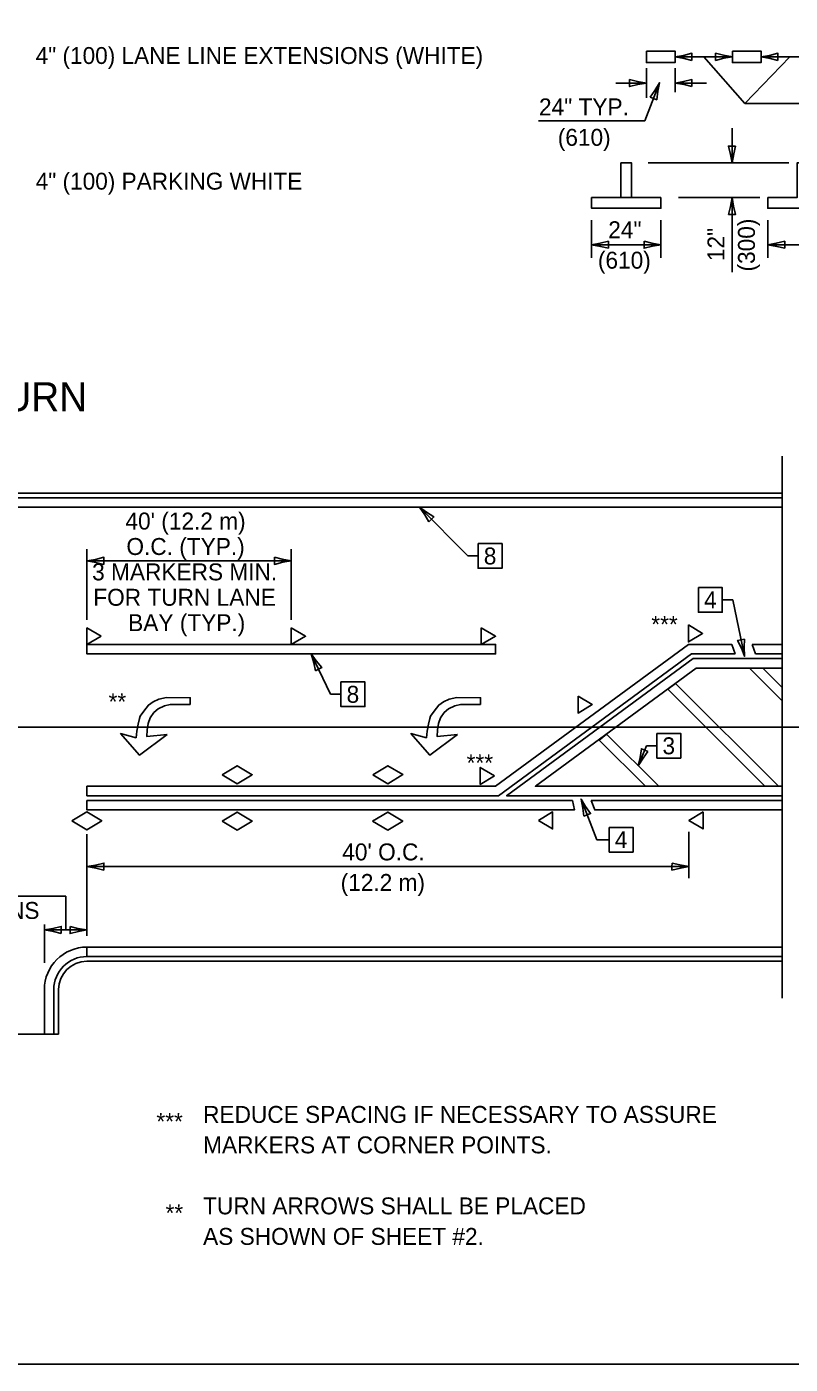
# Model space of a CAD drawing. Extents: x 2261432 to 2263976, y -3124040 to -3123640.
# Drawn here: x 2261777.8 to 2261904.3, y -3124039.7 to -3123818 of the extents above; entities that cross this region are included whole.
import ezdxf

# ---------------------------------------------------------------- set-up
doc = ezdxf.new("R2010")
doc.units = 0
for name, color, linetype in [('Default', 7, 'Continuous'), ('RD_Pr_Roadway_Dimensions', 7, 'Continuous'), ('RD_Pr_Roadway_Items', 7, 'Continuous'), ('RD_Pr_Roadway_Notes', 7, 'Continuous')]:
    doc.layers.add(name, color=color, linetype=linetype)

msp = doc.modelspace()

# ---------------------------------------------------------------- linework, layer by layer
at = {"layer": 'Default'}
msp.add_lwpolyline([(2261455.82, -3124039.7), (2262085.82, -3124039.7), (2262085.82, -3123639.7), (2261455.82, -3123639.7)], close=True, dxfattribs=at)
at = {"layer": 'RD_Pr_Roadway_Dimensions'}
for p, q in [((2261885.22, -3123822.97), (2261894.72, -3123822.97)), ((2261896.77, -3123830.72), (2261889.97, -3123822.97)), ((2261896.77, -3123830.72), (2261904.22, -3123822.97)), ((2261899.47, -3123822.97), (2261908.98, -3123822.97)), ((2261880.47, -3123829.77), (2261880.47, -3123824.87)), ((2261885.22, -3123828.82), (2261885.22, -3123824.87)), ((2261875.42, -3123827.32), (2261880.47, -3123827.32)), ((2261880.23, -3123833.58), (2261882.64, -3123827.28)), ((2261885.22, -3123827.32), (2261890.43, -3123827.32)), ((2261896.77, -3123830.72), (2261925.93, -3123830.72)), ((2261862.59, -3123833.58), (2261880.23, -3123833.58)), ((2261894.66, -3123834.81), (2261894.66, -3123840.56)), ((2261880.77, -3123840.56), (2261904.06, -3123840.56)), ((2261885.81, -3123846.31), (2261899.26, -3123846.31)), ((2261894.66, -3123858.67), (2261894.66, -3123846.31)), ((2261871.38, -3123850.05), (2261871.38, -3123856.3)), ((2261882.88, -3123850.05), (2261882.88, -3123856.3)), ((2261900.58, -3123850.05), (2261900.58, -3123856.3)), ((2261871.38, -3123854.13), (2261882.88, -3123854.13)), ((2261900.58, -3123854.13), (2261907.22, -3123854.13)), ((2261787.76, -3123916.29), (2261787.76, -3123904.61)), ((2261821.62, -3123916.29), (2261821.62, -3123904.61)), ((2261821.62, -3123906.53), (2261787.76, -3123906.53)), ((2261787.76, -3123968.71), (2261787.76, -3123951.85)), ((2261887.5, -3123959.15), (2261887.5, -3123951.43)), ((2261787.76, -3123957.2), (2261887.5, -3123957.2)), ((2261732.25, -3123962.09), (2261784.24, -3123962.09)), ((2261784.24, -3123967.71), (2261784.24, -3123962.09)), ((2261780.71, -3123973.17), (2261780.71, -3123966.79)), ((2261780.71, -3123967.71), (2261787.76, -3123967.71))]:
    msp.add_line(p, q, dxfattribs=at)
for points in [[(2261888.02, -3123823.56), (2261888.02, -3123822.97), (2261888.02, -3123822.39), (2261886.62, -3123822.73), (2261885.22, -3123822.97), (2261886.72, -3123823.24)], [(2261891.93, -3123822.39), (2261891.92, -3123822.97), (2261891.92, -3123823.56), (2261893.32, -3123823.22), (2261894.72, -3123822.97), (2261893.23, -3123822.7)], [(2261902.27, -3123823.56), (2261902.27, -3123822.97), (2261902.27, -3123822.39), (2261900.87, -3123822.73), (2261899.47, -3123822.97), (2261900.97, -3123823.24)], [(2261877.67, -3123826.74), (2261877.67, -3123827.32), (2261877.67, -3123827.91), (2261879.07, -3123827.57), (2261880.47, -3123827.32), (2261878.98, -3123827.05)], [(2261881.09, -3123829.68), (2261881.64, -3123829.89), (2261882.18, -3123830.1), (2261882.36, -3123828.67), (2261882.64, -3123827.28), (2261881.85, -3123828.57)], [(2261888.02, -3123827.91), (2261888.02, -3123827.32), (2261888.02, -3123826.74), (2261886.62, -3123827.08), (2261885.22, -3123827.32), (2261886.72, -3123827.59)], [(2261895.24, -3123837.76), (2261894.66, -3123837.76), (2261894.07, -3123837.76), (2261894.41, -3123839.16), (2261894.66, -3123840.56), (2261894.93, -3123839.07)], [(2261894.07, -3123849.11), (2261894.66, -3123849.11), (2261895.24, -3123849.11), (2261894.9, -3123847.71), (2261894.66, -3123846.31), (2261894.38, -3123847.8)], [(2261874.18, -3123854.72), (2261874.18, -3123854.13), (2261874.18, -3123853.55), (2261872.78, -3123853.89), (2261871.38, -3123854.13), (2261872.87, -3123854.41)], [(2261880.08, -3123853.55), (2261880.08, -3123854.13), (2261880.08, -3123854.72), (2261881.48, -3123854.38), (2261882.88, -3123854.13), (2261881.39, -3123853.86)], [(2261903.38, -3123854.72), (2261903.38, -3123854.13), (2261903.38, -3123853.55), (2261901.98, -3123853.89), (2261900.58, -3123854.13), (2261902.07, -3123854.41)], [(2261790.56, -3123907.11), (2261790.56, -3123906.53), (2261790.56, -3123905.94), (2261789.16, -3123906.29), (2261787.76, -3123906.53), (2261789.26, -3123906.8)], [(2261818.82, -3123905.94), (2261818.82, -3123906.53), (2261818.82, -3123907.11), (2261820.22, -3123906.77), (2261821.62, -3123906.53), (2261820.12, -3123906.26)], [(2261790.56, -3123957.78), (2261790.56, -3123957.2), (2261790.56, -3123956.61), (2261789.16, -3123956.95), (2261787.76, -3123957.2), (2261789.26, -3123957.47)], [(2261884.71, -3123956.61), (2261884.7, -3123957.2), (2261884.7, -3123957.78), (2261886.1, -3123957.44), (2261887.5, -3123957.2), (2261886.01, -3123956.92)], [(2261783.51, -3123968.3), (2261783.51, -3123967.71), (2261783.51, -3123967.13), (2261782.11, -3123967.47), (2261780.71, -3123967.71), (2261782.2, -3123967.99)], [(2261784.97, -3123967.13), (2261784.96, -3123967.71), (2261784.96, -3123968.3), (2261786.36, -3123967.96), (2261787.76, -3123967.71), (2261786.27, -3123967.44)]]:
    msp.add_lwpolyline(points, close=True, dxfattribs=at)
at = {"layer": 'RD_Pr_Roadway_Items'}
for p, q in [((2261642.3, -3123895.3), (2261902.98, -3123895.3)), ((2261855.47, -3123919.01), (2261855.47, -3123919.04)), ((2261855.47, -3123919.01), (2261855.47, -3123919.04)), ((2261855.47, -3123943.89), (2261887.42, -3123920.38)), ((2261855.47, -3123943.89), (2261887.42, -3123920.38)), ((2261894.61, -3123920.38), (2261895.15, -3123921.95)), ((2261898.57, -3123921.95), (2261897.99, -3123920.38)), ((2261887.94, -3123921.95), (2261855.98, -3123945.46)), ((2261887.94, -3123921.95), (2261855.98, -3123945.46)), ((2261464.79, -3123934.1), (2262018.34, -3123934.1)), ((2261882.53, -3123943.89), (2261873.86, -3123935.23)), ((2261787.76, -3123970.54), (2261787.76, -3123972.11)), ((2261787.76, -3123972.89), (2261902.98, -3123972.89)), ((2261780.71, -3123985), (2261780.71, -3123977.6)), ((2261782.28, -3123977.6), (2261782.28, -3123985)), ((2261783.06, -3123977.6), (2261783.06, -3123985)), ((2261733.68, -3123985), (2261783.06, -3123985)), ((2261782.28, -3123985), (2261780.71, -3123985))]:
    msp.add_line(p, q, dxfattribs=at)
for points in [[(2261880.47, -3123822.02), (2261885.22, -3123822.02), (2261885.22, -3123823.92), (2261880.47, -3123823.92)], [(2261894.72, -3123822.02), (2261899.48, -3123822.02), (2261899.48, -3123823.92), (2261894.72, -3123823.92)], [(2261876.24, -3123840.56), (2261878.02, -3123840.56), (2261878.02, -3123846.31), (2261876.24, -3123846.31)], [(2261900.58, -3123846.31), (2261900.58, -3123848.08), (2261907.22, -3123848.08), (2261907.22, -3123840.56), (2261905.44, -3123840.56), (2261905.44, -3123846.31)], [(2261882.88, -3123846.31), (2261871.38, -3123846.31), (2261871.38, -3123848.08), (2261882.88, -3123848.08)], [(2261678.43, -3123896.09), (2261902.98, -3123896.09), (2261902.98, -3123897.65), (2261678.43, -3123897.65)], [(2261790.14, -3123919.01), (2261787.76, -3123917.63), (2261787.76, -3123920.38)], [(2261821.62, -3123917.63), (2261823.99, -3123919.01), (2261821.62, -3123920.38)], [(2261853.09, -3123917.63), (2261855.47, -3123919.01), (2261853.09, -3123920.38)], [(2261887.42, -3123917.13), (2261887.42, -3123919.95), (2261889.77, -3123918.55)], [(2261887.42, -3123917.13), (2261887.42, -3123919.95), (2261889.77, -3123918.55)], [(2261787.76, -3123920.38), (2261855.47, -3123920.38), (2261855.47, -3123921.95), (2261787.76, -3123921.95)], [(2261902.98, -3123922.73), (2261888.19, -3123922.73), (2261857.3, -3123945.46), (2261902.98, -3123945.46), (2261902.98, -3123943.89), (2261862.08, -3123943.89), (2261888.71, -3123924.3), (2261902.98, -3123924.3)], [(2261897.55, -3123924.3), (2261899.77, -3123924.3), (2261902.98, -3123927.51), (2261902.98, -3123929.73)], [(2261884, -3123927.77), (2261885.28, -3123926.83), (2261902.34, -3123943.89), (2261900.12, -3123943.89)], [(2261801.06, -3123935.33), (2261796.45, -3123938.71), (2261793.33, -3123935.17), (2261795.91, -3123935.85), (2261796.04, -3123934.74), (2261796.24, -3123933.62), (2261796.47, -3123932.68), (2261796.59, -3123932.29), (2261797.18, -3123931.44), (2261797.96, -3123930.43), (2261798.72, -3123929.88), (2261799.65, -3123929.45), (2261800.92, -3123929.2), (2261804.87, -3123929.21), (2261804.84, -3123930.31), (2261801.53, -3123930.36), (2261800.59, -3123930.55), (2261799.54, -3123931.07), (2261798.84, -3123931.67), (2261798.22, -3123932.54), (2261797.88, -3123933.47), (2261797.72, -3123934.54), (2261797.71, -3123935.65)], [(2261849.17, -3123935.33), (2261844.56, -3123938.71), (2261841.44, -3123935.17), (2261844.02, -3123935.85), (2261844.15, -3123934.74), (2261844.35, -3123933.62), (2261844.58, -3123932.68), (2261844.7, -3123932.29), (2261845.29, -3123931.44), (2261846.07, -3123930.43), (2261846.83, -3123929.88), (2261847.76, -3123929.45), (2261849.03, -3123929.2), (2261852.98, -3123929.21), (2261852.95, -3123930.31), (2261849.64, -3123930.36), (2261848.7, -3123930.55), (2261847.65, -3123931.07), (2261846.95, -3123931.67), (2261846.33, -3123932.54), (2261845.99, -3123933.47), (2261845.83, -3123934.54), (2261845.82, -3123935.65)], [(2261869.15, -3123928.94), (2261869.15, -3123931.76), (2261871.5, -3123930.35)], [(2261872.66, -3123936.25), (2261873.86, -3123935.23), (2261882.53, -3123943.89), (2261880.3, -3123943.89)], [(2261810.16, -3123941.98), (2261812.67, -3123940.49), (2261815.16, -3123941.98), (2261812.68, -3123943.48)], [(2261835.11, -3123941.97), (2261837.63, -3123940.48), (2261840.11, -3123941.96), (2261837.63, -3123943.47)], [(2261855.29, -3123942.17), (2261852.93, -3123940.76), (2261852.93, -3123943.58)], [(2261785.23, -3123949.62), (2261787.74, -3123948.13), (2261790.22, -3123949.61), (2261787.74, -3123951.12)], [(2261810.16, -3123949.65), (2261812.67, -3123948.16), (2261815.16, -3123949.65), (2261812.68, -3123951.15)], [(2261835.1, -3123949.65), (2261837.61, -3123948.16), (2261840.09, -3123949.65), (2261837.61, -3123951.15)], [(2261862.57, -3123949.54), (2261864.92, -3123948.13), (2261864.92, -3123950.95)], [(2261889.85, -3123948.13), (2261889.85, -3123950.95), (2261887.5, -3123949.54)], [(2261787.76, -3123972.11), (2261902.98, -3123972.11), (2261902.98, -3123970.54), (2261787.76, -3123970.54)]]:
    msp.add_lwpolyline(points, close=True, dxfattribs=at)
for points in [[(2261895.15, -3123921.95), (2261887.94, -3123921.95), (2261855.98, -3123945.46), (2261787.76, -3123945.46), (2261787.76, -3123943.89), (2261855.47, -3123943.89), (2261887.42, -3123920.38), (2261894.61, -3123920.38)], [(2261897.99, -3123920.38), (2261902.98, -3123920.38), (2261902.98, -3123921.95), (2261898.62, -3123921.95), (2261898.57, -3123921.95)], [(2261868.21, -3123946.25), (2261787.76, -3123946.25), (2261787.76, -3123947.81), (2261868.21, -3123947.81)], [(2261868.21, -3123947.81), (2261868.56, -3123947.79), (2261868.21, -3123946.25)], [(2261871.29, -3123946.25), (2261871.91, -3123947.81), (2261872.11, -3123947.81)], [(2261872.11, -3123947.81), (2261872.8, -3123947.81), (2261902.98, -3123947.81), (2261902.98, -3123946.25), (2261871.29, -3123946.25)]]:
    msp.add_lwpolyline(points, dxfattribs=at)
for radius in [7.05, 5.49, 4.7]:
    msp.add_arc((2261787.76, -3123977.6), radius, 90, 180, dxfattribs=at)
at = {"layer": 'RD_Pr_Roadway_Notes'}
for p, q in [((2261902.98, -3123889.16), (2261902.98, -3123979.03)), ((2261850.87, -3123905.71), (2261842.87, -3123897.65)), ((2261850.87, -3123905.71), (2261852.59, -3123905.71)), ((2261894.77, -3123913), (2261893.04, -3123913)), ((2261896.73, -3123922.34), (2261894.77, -3123913)), ((2261828.13, -3123928.64), (2261824.94, -3123921.95)), ((2261828.13, -3123928.64), (2261829.86, -3123928.64)), ((2261879.12, -3123940.49), (2261880.48, -3123937.18)), ((2261880.48, -3123937.18), (2261882.21, -3123937.18)), ((2261872.27, -3123952.75), (2261869.64, -3123946.01)), ((2261872.27, -3123952.75), (2261874.31, -3123952.75))]:
    msp.add_line(p, q, dxfattribs=at)
for points in [[(2261844.43, -3123900.05), (2261844.84, -3123899.64), (2261845.26, -3123899.23), (2261844.03, -3123898.48), (2261842.87, -3123897.65), (2261843.73, -3123898.9)], [(2261852.59, -3123903.67), (2261856.55, -3123903.67), (2261856.55, -3123907.75), (2261852.59, -3123907.75)], [(2261889.09, -3123910.96), (2261893.04, -3123910.96), (2261893.04, -3123915.04), (2261889.09, -3123915.04)], [(2261896.73, -3123919.48), (2261896.15, -3123919.6), (2261895.58, -3123919.72), (2261896.2, -3123921.02), (2261896.73, -3123922.34), (2261896.69, -3123920.82)], [(2261825.62, -3123924.73), (2261826.14, -3123924.48), (2261826.67, -3123924.22), (2261825.76, -3123923.11), (2261824.94, -3123921.95), (2261825.34, -3123923.41)], [(2261829.86, -3123926.6), (2261833.82, -3123926.6), (2261833.82, -3123930.68), (2261829.86, -3123930.68)], [(2261882.21, -3123935.14), (2261886.17, -3123935.14), (2261886.17, -3123939.22), (2261882.21, -3123939.22)], [(2261880.73, -3123938.12), (2261880.19, -3123937.9), (2261879.64, -3123937.68), (2261879.43, -3123939.1), (2261879.12, -3123940.49), (2261879.94, -3123939.21)], [(2261870.11, -3123948.83), (2261870.66, -3123948.62), (2261871.21, -3123948.41), (2261870.38, -3123947.23), (2261869.64, -3123946.01), (2261869.93, -3123947.5)], [(2261874.31, -3123950.71), (2261878.26, -3123950.71), (2261878.26, -3123954.79), (2261874.31, -3123954.79)]]:
    msp.add_lwpolyline(points, close=True, dxfattribs=at)

# ---------------------------------------------------------------- texts
at = {"layer": 'RD_Pr_Roadway_Dimensions'}
for s, p in [('24" TYP.', (2261862.67, -3123832.68)), ('(610)', (2261865.78, -3123837.73)), ('24"', (2261874.15, -3123853.04)), ('(610)', (2261872.43, -3123858.09)), ("40' (12.2 m)", (2261794.14, -3123901.33)), ('O.C. (TYP.)', (2261794.3, -3123905.55)), ('3 MARKERS MIN.', (2261788.62, -3123909.76)), ('FOR TURN LANE', (2261788.81, -3123913.97)), ('BAY (TYP.)', (2261794.59, -3123918.18)), ("40' O.C.", (2261830.07, -3123956.18)), ('(12.2 m)', (2261829.8, -3123961.24)), ('OR AS SHOWN IN PLANS', (2261734.62, -3123965.88))]:
    msp.add_text(s, height=2.808, dxfattribs=at).set_placement(p)
for s, p in [('(300)', (2261898.45, -3123858.56)), ('12"', (2261893.4, -3123856.84))]:
    msp.add_text(s, height=2.808, rotation=90, dxfattribs=at).set_placement(p)
at = {"layer": 'RD_Pr_Roadway_Notes'}
for s, height, p in [('4" (100) LANE LINE EXTENSIONS (WHITE)', 2.8, (2261779.26, -3123824.16)), ('4" (100) PARKING WHITE', 2.8, (2261779.27, -3123844.99)), ('RURAL LEFT TURN', 4.8, (2261728.96, -3123881.72)), ('8', 2.81, (2261853.52, -3123907.12)), ('4', 2.81, (2261890.02, -3123914.4)), ('***', 2.808, (2261881.28, -3123918.45)), ('8', 2.81, (2261830.79, -3123930.05)), ('**', 2.808, (2261791.35, -3123931.27)), ('3', 2.81, (2261883.13, -3123938.59)), ('***', 2.808, (2261850.68, -3123941.41)), ('4', 2.81, (2261875.24, -3123954.15)), ('***', 2.808, (2261799.27, -3124000.86)), ('REDUCE SPACING IF NECESSARY TO ASSURE', 2.808, (2261807.01, -3123999.69)), ('MARKERS AT CORNER POINTS.', 2.808, (2261807.01, -3124004.74)), ('**', 2.808, (2261800.79, -3124016.02)), ('TURN ARROWS SHALL BE PLACED', 2.808, (2261807.01, -3124014.85)), ('AS SHOWN OF SHEET #2.', 2.808, (2261807.01, -3124019.91))]:
    msp.add_text(s, height=height, dxfattribs=at).set_placement(p)

doc.saveas('drawing.dxf')
